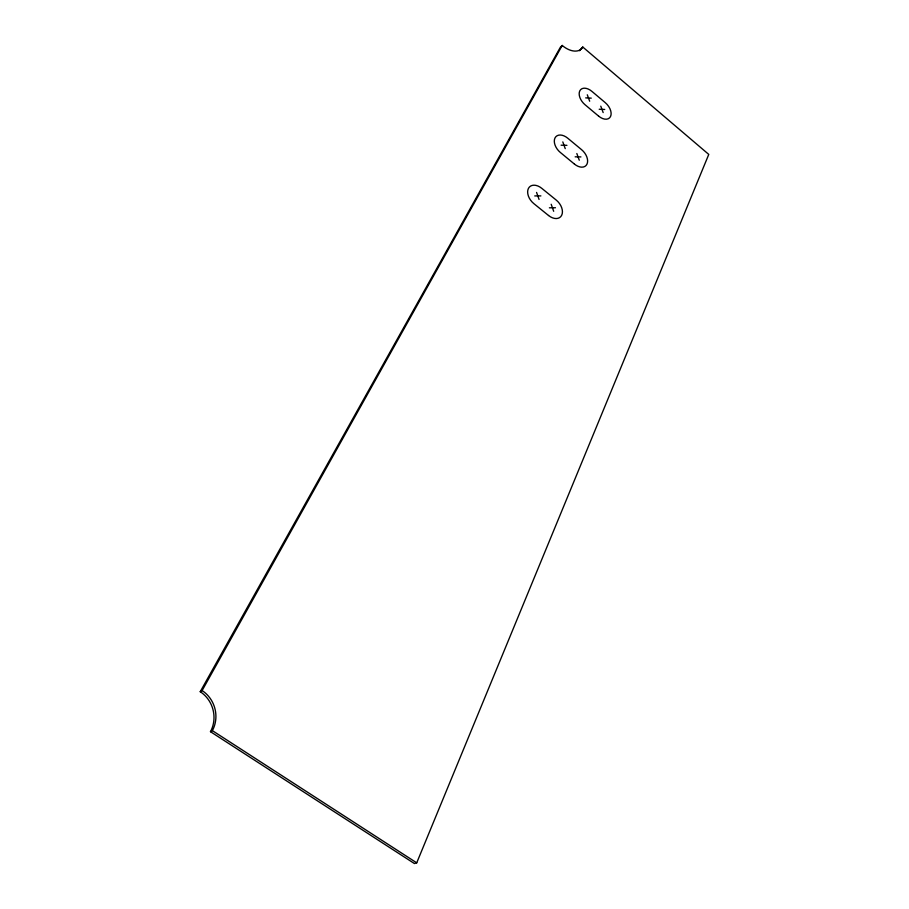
<?xml version="1.0" encoding="UTF-8"?>
<svg xmlns="http://www.w3.org/2000/svg" width="909" height="909" viewBox="0 0 909 909"><rect width="100%" height="100%" fill="white"/><g stroke="black" fill="none" stroke-linecap="round" stroke-linejoin="round"><path stroke-width="1.36" d="M416.72 862.846L708.77 154.416L582.794 47.041A19.419 11.897 47.5 0 1 562.205 45.45L560.364 47.268L200.23 691.704A29.452 27.6 72.9 0 1 210.468 731.688L414.413 863.55L416.72 862.846L212.376 730.631A29.52 27.645 72.6 0 0 202.105 690.556L562.205 45.45M582.794 47.041L580.942 48.836A19.396 11.897 47.5 0 1 579.51 50.711M200.23 691.704L202.105 690.556M210.468 731.688L212.376 730.631M549.388 207.809L555.456 207.741M534.742 195.935L540.878 195.901M575.158 156.825L580.931 156.916M561.103 145.201L566.932 145.326M599.213 109.25L604.712 109.478M585.691 97.877L591.259 98.138M600.769 106.16L603.167 112.58M587.294 94.797L589.668 101.217M576.829 153.519L579.272 160.223M562.807 141.918L565.239 148.621M551.184 204.264L553.683 211.286M536.571 192.413L539.06 199.435M548.536 215.501L533.833 203.616A12.249 8.272 49.6 0 1 528.447 188.379A12.249 8.272 49.6 0 1 541.753 188.311L556.285 200.128A12.203 8.226 50.2 0 1 561.66 215.319A12.203 8.226 50.2 0 1 548.536 215.501M574.431 164.075L560.319 152.439A11.84 7.704 49.2 0 1 555.035 137.884A11.84 7.704 49.2 0 1 567.693 138.168L581.646 149.735A11.794 7.658 49.8 0 1 586.919 164.256A11.794 7.658 49.8 0 1 574.431 164.075M598.576 116.091L585.01 104.705A11.453 7.181 48.9 0 1 579.84 90.775A11.453 7.181 48.9 0 1 591.907 91.377L605.326 102.706A11.408 7.147 49.4 0 1 610.496 116.591A11.408 7.147 49.4 0 1 598.576 116.091"/></g></svg>
